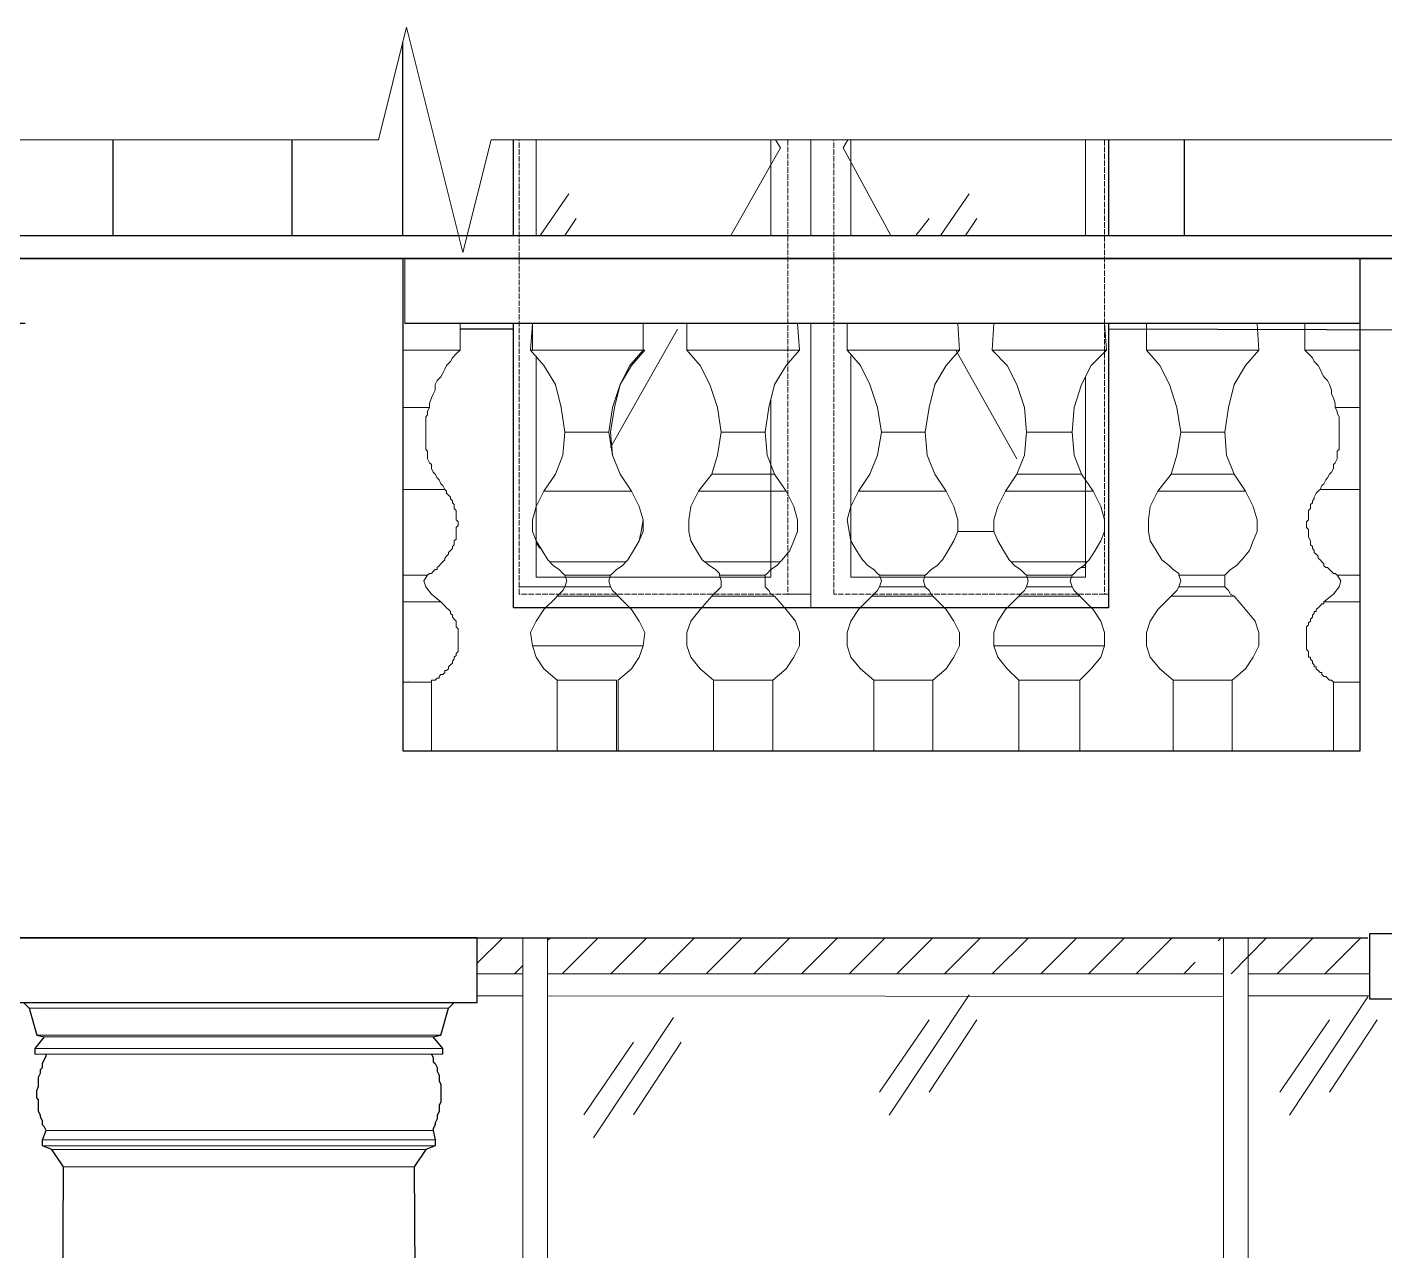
# Model space of a CAD drawing. Header units: millimetres. Extents: x 504091 to 2165846, y 135022 to 442887.
# Drawn here: x 1034893 to 1037907, y 311449 to 314164 of the extents above; entities that cross this region are included whole.
import ezdxf

# ---------------------------------------------------------------- set-up
doc = ezdxf.new("R2010")
doc.units = ezdxf.units.MM
doc.linetypes.add('PDF_IMPORT', pattern=[1, 0.8, -0.2])
doc.layers.add('+АР_Вспомогательная', color=7, linetype='Continuous', lineweight=9)
for name, color, linetype in [('PDF _Витраж', 7, 'Continuous'), ('PDF _Линии', 7, 'Continuous'), ('PDF _Панели витража', 7, 'Continuous'), ('PDF _Перекрытие', 7, 'Continuous'), ('PDF _Узлы', 7, 'Continuous')]:
    doc.layers.add(name, color=color, linetype=linetype)
for name, color, linetype, true_color in [('PDF _Колонны', 7, 'Continuous', 0xfbfbf4), ('PDF _Ограждение', 7, 'Continuous', 0x7f7f7f), ('PDF _Окна', 7, 'Continuous', 0x383e42), ('PDF _Стены штриховка поверхности', 7, 'Continuous', 0xcacbcc)]:
    doc.layers.add(name, color=color, linetype=linetype, true_color=true_color)

msp = doc.modelspace()

# ---------------------------------------------------------------- hatches: boundary and pattern name
at = {"layer": 'PDF _Стены штриховка поверхности', "true_color": 0xfbfbf4, "transparency": 33554687}
h = msp.add_hatch(color=7, dxfattribs=at)
h.paths.add_polyline_path([(1040473.9034, 311881.2887), (1040452.7403, 311902.4517), (1040431.5773, 311881.2887), (1040495.0664, 311813.567), (1040495.0664, 311809.3344), (1040511.9968, 311792.404), (1040533.1599, 311809.3344), (1040533.1599, 311813.567)])
h.paths.add_polyline_path([(1029519.9189, 311881.2887), (1029498.7559, 311902.4517), (1029481.8255, 311881.2887), (1029418.3364, 311813.567), (1029439.4994, 311792.404), (1029460.6624, 311813.567)])
h.paths.add_polyline_path([(1040554.3229, 311707.7518), (1040397.7165, 311881.2887), (1040478.136, 311953.243), (1040634.7424, 311953.243), (1040715.1619, 311881.2887), (1040567.0207, 311720.4497)])
h.paths.add_polyline_path([(1029397.1733, 311707.7518), (1029240.5669, 311881.2887), (1029316.7538, 311953.243), (1029477.5929, 311953.243), (1029553.7798, 311881.2887), (1029414.1038, 311724.6823)], flags=0)
h.paths.add_polyline_path([(1029312.5212, 311881.2887), (1029295.5908, 311902.4517), (1029274.4278, 311881.2887), (1029333.6843, 311813.567), (1029354.8473, 311792.404), (1029376.0103, 311813.567)])
h.paths.add_polyline_path([(1040681.3011, 311881.2887), (1040655.9054, 311902.4517), (1040638.975, 311881.2887), (1040579.7185, 311813.567), (1040579.7185, 311809.3344), (1040600.8816, 311792.404), (1040613.5794, 311809.3344), (1040617.812, 311813.567)])
h.paths.add_polyline_path([(1033992.5137, 313371.166), (1033993.7835, 313366.9334), (1033993.7835, 313371.166)])
h.paths.add_polyline_path([(1030328.8757, 311802.9855), (1030328.3467, 311805.1018), (1030328.3467, 311800.8692)])
h.paths.add_polyline_path([(1040768.7749, 309618.2553), (1040765.9532, 309616.8444), (1040770.1858, 309616.8444)])
h.paths.add_polyline_path([(1029099.48, 309618.2553), (1029096.6583, 309616.8444), (1029100.8909, 309616.8444)])
h.paths.add_polyline_path([(1038743.2655, 313213.3147), (1038742.7675, 313218.7922), (1038742.7675, 313214.5596)])
h.paths.add_polyline_path([(1033058.3776, 312711.5849), (1033062.6102, 312715.1121), (1033058.3776, 312715.1121)])
h.paths.add_polyline_path([(1035737.6172, 312711.5849), (1035741.8498, 312715.1121), (1035737.6172, 312715.1121)])
h.paths.add_polyline_path([(1033719.1621, 313213.3147), (1033718.6641, 313218.7922), (1033718.6641, 313214.5596)])

# ---------------------------------------------------------------- linework, layer by layer
at = {"layer": '+АР_Вспомогательная', "color": 7, "linetype": 'Continuous', "ltscale": 50}
msp.add_lwpolyline([(1016468.3724, 313914.1869), (1035672.8781, 313914.1869), (1035735.3781, 314164.1869), (1035860.3781, 313664.1869), (1035922.8781, 313914.1869), (1044742.7044, 313914.1869)], dxfattribs=at)
at = {"layer": 'PDF _Витраж', "lineweight": 9}
for points in [[(1036048.4523, 312144.0244), (1036048.4523, 308723.6171), (1035993.3384, 308723.6171), (1035993.3384, 310951.2895), (1035993.3384, 312041.3662), (1035993.3384, 312144.5139)], [(1037872.9925, 312015.4769), (1037603.4523, 312015.4769), (1037603.4523, 312064.1599), (1037603.4523, 308724.0787), (1037548.4523, 308724.0787), (1037548.4523, 312064.1599), (1037548.4523, 312013.9699), (1036048.4523, 312015.3347)], [(1035993.4523, 312015.3847), (1035892.1329, 312015.4769)]]:
    msp.add_lwpolyline(points, dxfattribs=at)
at = {"layer": 'PDF _Колонны', "color": 7, "lineweight": 18}
for points in [[(1035828.6438, 311987.418), (1034897.4705, 311987.418)], [(1035811.7134, 311928.1615), (1034914.4009, 311928.1615)], [(1035794.783, 311923.9289), (1034931.3313, 311923.9289)], [(1035815.946, 311898.5332), (1034910.1683, 311898.5332)], [(1035815.946, 311885.8354), (1034910.1683, 311885.8354)], [(1035794.783, 311716.5312), (1034935.5639, 311716.5312)], [(1035799.0156, 311695.3682), (1034927.0987, 311695.3682)], [(1035799.0156, 311682.6703), (1034927.0987, 311682.6703)], [(1035777.8525, 311674.2051), (1034948.2618, 311674.2051)], [(1035752.4569, 311636.1117), (1034973.6574, 311636.1117)]]:
    msp.add_lwpolyline(points, dxfattribs=at)
at = {"layer": 'PDF _Линии', "lineweight": 30}
for points in [[(1035727.0613, 313701.6234), (1035727.0613, 314130.9197)], [(1035083.7052, 313914.1869), (1035083.7052, 313701.6234)], [(1035481.5701, 313701.6234), (1035481.5701, 313914.1869)], [(1035972.5524, 313701.6234), (1035972.5524, 313914.1869)], [(1037293.1255, 313914.1869), (1037293.1255, 313701.6234)], [(1037462.4298, 313701.6234), (1037462.4298, 313914.1869)], [(1029200.3827, 308927.2438), (1029200.3827, 313650.8322), (1029094.5676, 313650.8322), (1029094.5676, 313701.6234), (1041572.2902, 313701.6234), (1041572.2902, 313650.8322)], [(1034889.0053, 313506.9235), (1032772.7023, 313506.9235), (1032772.7023, 313650.8322), (1035727.0613, 313650.8322), (1035727.0613, 312558.8198), (1037851.8295, 312558.8198), (1037851.8295, 313650.8322)], [(1035731.2939, 313650.8322), (1038698.3507, 313650.8322), (1041589.2207, 313650.8322), (1041589.2207, 308724.0787)], [(1037851.8295, 313506.9235), (1035731.2939, 313506.9235)], [(1035972.5524, 313494.2257), (1035854.0395, 313494.2257)], [(1030385.5124, 308927.2438), (1030385.5124, 312144.0244), (1037868.7599, 312144.0244)], [(1034884.7727, 312000.1158), (1034897.4705, 311987.418), (1034914.4009, 311928.1615), (1034931.3313, 311923.9289), (1034910.1683, 311898.5332), (1034910.1683, 311885.8354)], [(1035815.946, 311885.8354), (1035815.946, 311898.5332), (1035794.783, 311923.9289), (1035811.7134, 311928.1615), (1035828.6438, 311987.418), (1035841.3416, 312000.1158)], [(1034960.9596, 308927.2438), (1034973.6574, 311636.1117), (1034948.2618, 311674.2051), (1034927.0987, 311682.6703), (1034927.0987, 311695.3682), (1034935.5639, 311716.5312), (1034931.3313, 311724.9964), (1034927.0987, 311729.229), (1034927.0987, 311737.6942), (1034922.8661, 311746.1594), (1034922.8661, 311750.392), (1034918.6335, 311758.8572), (1034918.6335, 311767.3225), (1034918.6335, 311775.7877), (1034918.6335, 311784.2529), (1034914.4009, 311788.4855), (1034914.4009, 311796.9507), (1034914.4009, 311805.4159), (1034918.6335, 311813.8811), (1034918.6335, 311822.3463), (1034918.6335, 311826.5789), (1034918.6335, 311835.0442), (1034922.8661, 311843.5094), (1034922.8661, 311851.9746), (1034927.0987, 311856.2072), (1034927.0987, 311864.6724), (1034931.3313, 311873.1376), (1034935.5639, 311881.6028), (1034935.5639, 311885.8354)], [(1035790.5504, 311885.8354), (1035794.783, 311877.3702), (1035794.783, 311868.905), (1035799.0156, 311864.6724), (1035803.2482, 311856.2072), (1035803.2482, 311847.742), (1035807.4808, 311839.2768), (1035807.4808, 311835.0442), (1035807.4808, 311826.5789), (1035811.7134, 311818.1137), (1035811.7134, 311809.6485), (1035811.7134, 311801.1833), (1035811.7134, 311796.9507), (1035811.7134, 311788.4855), (1035811.7134, 311780.0203), (1035807.4808, 311771.5551), (1035807.4808, 311763.0899), (1035807.4808, 311758.8572), (1035803.2482, 311750.392), (1035803.2482, 311741.9268), (1035799.0156, 311733.4616), (1035799.0156, 311729.229), (1035794.783, 311720.7638), (1035794.783, 311716.5312), (1035799.0156, 311695.3682), (1035799.0156, 311682.6703), (1035777.8525, 311674.2051), (1035752.4569, 311636.1117), (1035769.3873, 308927.2438)]]:
    msp.add_lwpolyline(points, dxfattribs=at)
at = {"layer": 'PDF _Линии', "lineweight": 9, "ltscale": 3.245229}
msp.add_lwpolyline([(1036554.6793, 313914.1869), (1036565.1173, 313896.3233)], dxfattribs=at)
at = {"layer": 'PDF _Линии', "lineweight": 9, "ltscale": 3.2239}
msp.add_lwpolyline([(1036715.1612, 313914.1869), (1036704.7933, 313896.3233)], dxfattribs=at)
at = {"layer": 'PDF _Линии', "lineweight": 9}
for points in [[(1036565.1173, 313896.3233), (1036455.0695, 313701.6234)], [(1036704.7933, 313896.3233), (1036810.6084, 313701.6234)], [(1036048.4523, 312064.1599), (1037548.4523, 312064.1599), (1037548.4523, 312144.0244)], [(1037603.4523, 312144.0244), (1037603.4523, 312064.1599), (1037872.9925, 312064.1599)], [(1035892.1329, 312064.1599), (1035993.4523, 312064.1599)]]:
    msp.add_lwpolyline(points, dxfattribs=at)
at = {"layer": 'PDF _Линии', "lineweight": 30, "ltscale": 21.292934}
msp.add_lwpolyline([(1040078.1803, 313650.8322), (1030614.0732, 313650.8322)], dxfattribs=at)
at = {"layer": 'PDF _Линии', "lineweight": 30, "ltscale": 6.30745}
msp.add_lwpolyline([(1037293.1255, 313506.9235), (1037293.1255, 312876.2652), (1035972.5524, 312876.2652), (1035972.5524, 313506.9235)], dxfattribs=at)
at = {"layer": 'PDF _Линии', "lineweight": 18}
for points in [[(1036336.5565, 313494.2257), (1036188.4153, 313231.8042)], [(1036954.517, 313447.6671), (1037089.9604, 313206.4085)]]:
    msp.add_lwpolyline(points, dxfattribs=at)
at = {"layer": 'PDF _Линии', "lineweight": 30, "ltscale": 2.370585}
msp.add_lwpolyline([(1039955.4347, 313485.7605), (1037293.1255, 313494.2257)], dxfattribs=at)
at = {"layer": 'PDF _Линии', "lineweight": 30}
for points in [[(1038931.1441, 312008.581), (1038931.1441, 312152.4896), (1037872.9925, 312152.4896), (1037872.9925, 312008.581)], [(1035892.1329, 312000.1158), (1035892.1329, 312144.0244), (1034833.9814, 312144.0244), (1034833.9814, 312000.1158)]]:
    msp.add_lwpolyline(points, close=True, dxfattribs=at)
at = {"layer": 'PDF _Ограждение', "color": 7, "lineweight": 9}
for points in [[(1035854.0395, 313506.9235), (1035854.0395, 313447.6671), (1035845.5742, 313439.2018), (1035837.109, 313430.7366), (1035832.8764, 313422.2714), (1035824.4112, 313413.8062), (1035820.1786, 313405.341), (1035815.946, 313396.8758), (1035811.7134, 313388.4106), (1035803.2482, 313379.9454), (1035799.0156, 313371.4802), (1035799.0156, 313358.7823), (1035794.783, 313350.3171), (1035790.5504, 313341.8519), (1035786.3178, 313329.1541), (1035786.3178, 313320.6889), (1035782.0852, 313312.2237), (1035782.0852, 313303.7585), (1035777.8525, 313299.5258), (1035777.8525, 313291.0606), (1035777.8525, 313282.5954), (1035777.8525, 313274.1302), (1035777.8525, 313265.665), (1035777.8525, 313261.4324), (1035777.8525, 313252.9672), (1035777.8525, 313244.502), (1035777.8525, 313236.0368), (1035777.8525, 313227.5715), (1035782.0852, 313223.3389), (1035782.0852, 313214.8737), (1035782.0852, 313206.4085), (1035786.3178, 313197.9433), (1035790.5504, 313193.7107), (1035790.5504, 313185.2455), (1035794.783, 313176.7803), (1035799.0156, 313172.5477), (1035803.2482, 313164.0825), (1035807.4808, 313159.8498), (1035811.7134, 313151.3846), (1035815.946, 313147.152), (1035820.1786, 313138.6868), (1035824.4112, 313134.4542), (1035824.4112, 313130.2216), (1035828.6438, 313125.989), (1035832.8764, 313121.7564), (1035832.8764, 313117.5238), (1035837.109, 313113.2912), (1035837.109, 313109.0586), (1035841.3416, 313104.826), (1035841.3416, 313100.5934), (1035841.3416, 313096.3608), (1035845.5742, 313092.1282), (1035845.5742, 313083.6629), (1035845.5742, 313079.4303), (1035845.5742, 313075.1977), (1035845.5742, 313070.9651), (1035849.8068, 313066.7325), (1035849.8068, 313058.2673), (1035845.5742, 313054.0347), (1035845.5742, 313049.8021), (1035845.5742, 313045.5695), (1035845.5742, 313041.3369), (1035845.5742, 313032.8717), (1035845.5742, 313028.6391), (1035841.3416, 313024.4065), (1035841.3416, 313020.1738), (1035841.3416, 313015.9412), (1035837.109, 313011.7086), (1035837.109, 313007.476), (1035832.8764, 313003.2434), (1035828.6438, 312999.0108), (1035828.6438, 312994.7782), (1035824.4112, 312990.5456), (1035820.1786, 312986.313), (1035820.1786, 312982.0804), (1035815.946, 312977.8478), (1035811.7134, 312973.6152), (1035807.4808, 312969.3826), (1035803.2482, 312965.15), (1035803.2482, 312960.9174), (1035799.0156, 312960.9174), (1035794.783, 312956.6848), (1035790.5504, 312952.4522), (1035786.3178, 312952.4522), (1035782.0852, 312948.2195), (1035773.6199, 312935.5217), (1035777.8525, 312922.8239), (1035790.5504, 312905.8935), (1035811.7134, 312888.9631), (1035790.5504, 312905.8935), (1035777.8525, 312922.8239), (1035773.6199, 312935.5217), (1035782.0852, 312948.2195), (1035727.0613, 312948.2195)], [(1036201.1132, 312558.8198), (1036201.1132, 312715.4262), (1036069.9024, 312715.4262), (1036040.2741, 312740.8219), (1036023.3437, 312766.2175), (1036014.8785, 312791.6131), (1036010.6459, 312821.2414), (1036023.3437, 312846.637), (1036040.2741, 312872.0326), (1036065.6698, 312897.4283), (1036069.9024, 312901.6609), (1036074.135, 312905.8935), (1036082.6002, 312914.3587), (1036086.8328, 312922.8239), (1036091.0654, 312935.5217), (1036086.8328, 312948.2195), (1036082.6002, 312952.4522), (1036074.135, 312960.9174), (1036061.4372, 312969.3826), (1036048.7393, 312982.0804), (1036036.0415, 313003.2434), (1036023.3437, 313024.4065), (1036014.8785, 313045.5695), (1036014.8785, 313070.9651), (1036023.3437, 313100.5934), (1036040.2741, 313134.4542), (1036065.6698, 313172.5477), (1036082.6002, 313214.8737), (1036086.8328, 313265.665), (1036078.3676, 313320.6889), (1036065.6698, 313371.4802), (1036040.2741, 313413.8062), (1036010.6459, 313447.6671), (1036014.8785, 313506.9235)], [(1036260.3696, 313506.9235), (1036260.3696, 313447.6671), (1036010.6459, 313447.6671), (1036040.2741, 313413.8062), (1036065.6698, 313371.4802), (1036078.3676, 313320.6889), (1036086.8328, 313265.665), (1036082.6002, 313214.8737), (1036065.6698, 313172.5477), (1036040.2741, 313134.4542), (1036023.3437, 313100.5934), (1036014.8785, 313070.9651), (1036014.8785, 313045.5695), (1036023.3437, 313024.4065), (1036036.0415, 313003.2434), (1036048.7393, 312982.0804), (1036061.4372, 312969.3826), (1036074.135, 312960.9174), (1036082.6002, 312952.4522), (1036086.8328, 312948.2195), (1036091.0654, 312935.5217), (1036086.8328, 312922.8239), (1036082.6002, 312914.3587), (1036074.135, 312905.8935), (1036069.9024, 312901.6609), (1036065.6698, 312897.4283), (1036040.2741, 312872.0326), (1036023.3437, 312846.637), (1036010.6459, 312821.2414), (1036014.8785, 312791.6131), (1036023.3437, 312766.2175), (1036040.2741, 312740.8219), (1036069.9024, 312715.4262), (1036069.9024, 312558.8198)], [(1036014.8785, 313506.9235), (1036014.8785, 313447.6671), (1036264.6022, 313447.6671), (1036234.974, 313413.8062), (1036209.5784, 313371.4802), (1036196.8805, 313320.6889), (1036188.4153, 313265.665), (1036192.6479, 313214.8737), (1036209.5784, 313172.5477), (1036234.974, 313134.4542), (1036251.9044, 313100.5934), (1036260.3696, 313070.9651), (1036260.3696, 313045.5695), (1036251.9044, 313024.4065), (1036239.2066, 313003.2434), (1036226.5088, 312982.0804), (1036213.811, 312969.3826), (1036201.1132, 312960.9174), (1036192.6479, 312952.4522), (1036188.4153, 312948.2195), (1036184.1827, 312935.5217), (1036188.4153, 312922.8239), (1036192.6479, 312914.3587), (1036201.1132, 312905.8935), (1036205.3458, 312901.6609), (1036209.5784, 312897.4283), (1036234.974, 312872.0326), (1036251.9044, 312846.637), (1036264.6022, 312821.2414), (1036260.3696, 312791.6131), (1036251.9044, 312766.2175), (1036234.974, 312740.8219), (1036205.3458, 312715.4262), (1036205.3458, 312558.8198)], [(1036548.1868, 312558.8198), (1036548.1868, 312715.4262), (1036416.9761, 312715.4262), (1036387.3478, 312740.8219), (1036366.1848, 312766.2175), (1036357.7196, 312791.6131), (1036357.7196, 312821.2414), (1036366.1848, 312846.637), (1036387.3478, 312872.0326), (1036412.7435, 312901.6609), (1036416.9761, 312905.8935), (1036425.4413, 312914.3587), (1036433.9065, 312922.8239), (1036433.9065, 312935.5217), (1036429.6739, 312948.2195), (1036429.6739, 312952.4522), (1036421.2087, 312960.9174), (1036408.5108, 312969.3826), (1036391.5804, 312982.0804), (1036378.8826, 313003.2434), (1036366.1848, 313024.4065), (1036361.9522, 313045.5695), (1036361.9522, 313070.9651), (1036366.1848, 313100.5934), (1036383.1152, 313134.4542), (1036412.7435, 313172.5477), (1036425.4413, 313214.8737), (1036433.9065, 313265.665), (1036425.4413, 313320.6889), (1036408.5108, 313371.4802), (1036387.3478, 313413.8062), (1036357.7196, 313447.6671), (1036357.7196, 313506.9235)], [(1036603.2107, 313506.9235), (1036607.4433, 313447.6671), (1036357.7196, 313447.6671), (1036387.3478, 313413.8062), (1036408.5108, 313371.4802), (1036425.4413, 313320.6889), (1036433.9065, 313265.665), (1036425.4413, 313214.8737), (1036412.7435, 313172.5477), (1036383.1152, 313134.4542), (1036366.1848, 313100.5934), (1036361.9522, 313070.9651), (1036361.9522, 313045.5695), (1036366.1848, 313024.4065), (1036378.8826, 313003.2434), (1036391.5804, 312982.0804), (1036408.5108, 312969.3826), (1036421.2087, 312960.9174), (1036429.6739, 312952.4522), (1036429.6739, 312948.2195), (1036433.9065, 312935.5217), (1036433.9065, 312922.8239), (1036425.4413, 312914.3587), (1036416.9761, 312905.8935), (1036412.7435, 312901.6609), (1036387.3478, 312872.0326), (1036366.1848, 312846.637), (1036357.7196, 312821.2414), (1036357.7196, 312791.6131), (1036366.1848, 312766.2175), (1036387.3478, 312740.8219), (1036416.9761, 312715.4262), (1036416.9761, 312558.8198)], [(1036903.7258, 312558.8198), (1036903.7258, 312715.4262), (1036772.515, 312715.4262), (1036742.8867, 312740.8219), (1036721.7237, 312766.2175), (1036713.2585, 312791.6131), (1036713.2585, 312821.2414), (1036721.7237, 312846.637), (1036738.6541, 312872.0326), (1036768.2824, 312901.6609), (1036772.515, 312905.8935), (1036780.9802, 312914.3587), (1036785.2128, 312922.8239), (1036789.4454, 312935.5217), (1036785.2128, 312948.2195), (1036780.9802, 312952.4522), (1036772.515, 312960.9174), (1036759.8171, 312969.3826), (1036747.1193, 312982.0804), (1036734.4215, 313003.2434), (1036721.7237, 313024.4065), (1036717.4911, 313045.5695), (1036713.2585, 313070.9651), (1036721.7237, 313100.5934), (1036738.6541, 313134.4542), (1036764.0498, 313172.5477), (1036780.9802, 313214.8737), (1036789.4454, 313265.665), (1036780.9802, 313320.6889), (1036764.0498, 313371.4802), (1036742.8867, 313413.8062), (1036713.2585, 313447.6671), (1036713.2585, 313506.9235)], [(1036958.7496, 313506.9235), (1036962.9822, 313447.6671), (1036713.2585, 313447.6671), (1036742.8867, 313413.8062), (1036764.0498, 313371.4802), (1036780.9802, 313320.6889), (1036789.4454, 313265.665), (1036780.9802, 313214.8737), (1036764.0498, 313172.5477), (1036738.6541, 313134.4542), (1036721.7237, 313100.5934), (1036713.2585, 313070.9651), (1036717.4911, 313045.5695), (1036721.7237, 313024.4065), (1036734.4215, 313003.2434), (1036747.1193, 312982.0804), (1036759.8171, 312969.3826), (1036772.515, 312960.9174), (1036780.9802, 312952.4522), (1036785.2128, 312948.2195), (1036789.4454, 312935.5217), (1036785.2128, 312922.8239), (1036780.9802, 312914.3587), (1036772.515, 312905.8935), (1036768.2824, 312901.6609), (1036738.6541, 312872.0326), (1036721.7237, 312846.637), (1036713.2585, 312821.2414), (1036713.2585, 312791.6131), (1036721.7237, 312766.2175), (1036742.8867, 312740.8219), (1036772.515, 312715.4262), (1036772.515, 312558.8198)], [(1037229.6364, 312558.8198), (1037229.6364, 312715.4262), (1037094.193, 312715.4262), (1037068.7974, 312740.8219), (1037047.6344, 312766.2175), (1037039.1691, 312791.6131), (1037039.1691, 312821.2414), (1037047.6344, 312846.637), (1037064.5648, 312872.0326), (1037094.193, 312901.6609), (1037098.4256, 312905.8935), (1037106.8908, 312914.3587), (1037111.1235, 312922.8239), (1037115.3561, 312935.5217), (1037111.1235, 312948.2195), (1037106.8908, 312952.4522), (1037098.4256, 312960.9174), (1037085.7278, 312969.3826), (1037073.03, 312982.0804), (1037060.3322, 313003.2434), (1037047.6344, 313024.4065), (1037039.1691, 313045.5695), (1037039.1691, 313070.9651), (1037047.6344, 313100.5934), (1037064.5648, 313134.4542), (1037089.9604, 313172.5477), (1037106.8908, 313214.8737), (1037111.1235, 313265.665), (1037106.8908, 313320.6889), (1037089.9604, 313371.4802), (1037068.7974, 313413.8062), (1037034.9365, 313447.6671), (1037039.1691, 313506.9235)], [(1037284.6603, 313506.9235), (1037288.8929, 313447.6671), (1037034.9365, 313447.6671), (1037068.7974, 313413.8062), (1037089.9604, 313371.4802), (1037106.8908, 313320.6889), (1037111.1235, 313265.665), (1037106.8908, 313214.8737), (1037089.9604, 313172.5477), (1037064.5648, 313134.4542), (1037047.6344, 313100.5934), (1037039.1691, 313070.9651), (1037039.1691, 313045.5695), (1037047.6344, 313024.4065), (1037060.3322, 313003.2434), (1037073.03, 312982.0804), (1037085.7278, 312969.3826), (1037098.4256, 312960.9174), (1037106.8908, 312952.4522), (1037111.1235, 312948.2195), (1037115.3561, 312935.5217), (1037111.1235, 312922.8239), (1037106.8908, 312914.3587), (1037098.4256, 312905.8935), (1037094.193, 312901.6609), (1037064.5648, 312872.0326), (1037047.6344, 312846.637), (1037039.1691, 312821.2414), (1037039.1691, 312791.6131), (1037047.6344, 312766.2175), (1037068.7974, 312740.8219), (1037094.193, 312715.4262), (1037094.193, 312558.8198)], [(1037039.1691, 313506.9235), (1037034.9365, 313447.6671), (1037288.8929, 313447.6671), (1037255.0321, 313413.8062), (1037233.869, 313371.4802), (1037216.9386, 313320.6889), (1037212.706, 313265.665), (1037216.9386, 313214.8737), (1037233.869, 313172.5477), (1037259.2647, 313134.4542), (1037276.1951, 313100.5934), (1037284.6603, 313070.9651), (1037284.6603, 313045.5695), (1037276.1951, 313024.4065), (1037263.4973, 313003.2434), (1037250.7995, 312982.0804), (1037238.1016, 312969.3826), (1037225.4038, 312960.9174), (1037216.9386, 312952.4522), (1037212.706, 312948.2195), (1037208.4734, 312935.5217), (1037212.706, 312922.8239), (1037216.9386, 312914.3587), (1037225.4038, 312905.8935), (1037229.6364, 312901.6609), (1037259.2647, 312872.0326), (1037276.1951, 312846.637), (1037284.6603, 312821.2414), (1037284.6603, 312791.6131), (1037276.1951, 312766.2175), (1037255.0321, 312740.8219), (1037229.6364, 312715.4262), (1037229.6364, 312558.8198)], [(1037568.2449, 312558.8198), (1037568.2449, 312715.4262), (1037437.0341, 312715.4262), (1037407.4059, 312740.8219), (1037386.2428, 312766.2175), (1037377.7776, 312791.6131), (1037377.7776, 312821.2414), (1037386.2428, 312846.637), (1037403.1733, 312872.0326), (1037432.8015, 312901.6609), (1037437.0341, 312905.8935), (1037445.4993, 312914.3587), (1037449.7319, 312922.8239), (1037453.9645, 312935.5217), (1037449.7319, 312948.2195), (1037449.7319, 312952.4522), (1037437.0341, 312960.9174), (1037428.5689, 312969.3826), (1037411.6385, 312982.0804), (1037398.9407, 313003.2434), (1037386.2428, 313024.4065), (1037382.0102, 313045.5695), (1037382.0102, 313070.9651), (1037386.2428, 313100.5934), (1037403.1733, 313134.4542), (1037432.8015, 313172.5477), (1037445.4993, 313214.8737), (1037453.9645, 313265.665), (1037445.4993, 313320.6889), (1037428.5689, 313371.4802), (1037407.4059, 313413.8062), (1037377.7776, 313447.6671), (1037377.7776, 313506.9235)], [(1037623.2688, 313506.9235), (1037627.5014, 313447.6671), (1037377.7776, 313447.6671), (1037407.4059, 313413.8062), (1037428.5689, 313371.4802), (1037445.4993, 313320.6889), (1037453.9645, 313265.665), (1037445.4993, 313214.8737), (1037432.8015, 313172.5477), (1037403.1733, 313134.4542), (1037386.2428, 313100.5934), (1037382.0102, 313070.9651), (1037382.0102, 313045.5695), (1037386.2428, 313024.4065), (1037398.9407, 313003.2434), (1037411.6385, 312982.0804), (1037428.5689, 312969.3826), (1037437.0341, 312960.9174), (1037449.7319, 312952.4522), (1037449.7319, 312948.2195), (1037453.9645, 312935.5217), (1037449.7319, 312922.8239), (1037445.4993, 312914.3587), (1037437.0341, 312905.8935), (1037432.8015, 312901.6609), (1037403.1733, 312872.0326), (1037386.2428, 312846.637), (1037377.7776, 312821.2414), (1037377.7776, 312791.6131), (1037386.2428, 312766.2175), (1037407.4059, 312740.8219), (1037437.0341, 312715.4262), (1037437.0341, 312558.8198)], [(1037729.0839, 313506.9235), (1037729.0839, 313447.6671), (1037851.8295, 313447.6671)], [(1035727.0613, 313447.6671), (1035854.0395, 313447.6671)], [(1037851.8295, 312948.2195), (1037801.0382, 312948.2195), (1037809.5034, 312935.5217), (1037805.2708, 312922.8239), (1037792.573, 312905.8935), (1037771.41, 312888.9631), (1037792.573, 312905.8935), (1037805.2708, 312922.8239), (1037809.5034, 312935.5217), (1037801.0382, 312948.2195), (1037796.8056, 312952.4522), (1037792.573, 312952.4522), (1037788.3404, 312956.6848), (1037784.1078, 312960.9174), (1037779.8752, 312965.15), (1037775.6426, 312965.15), (1037771.41, 312969.3826), (1037771.41, 312973.6152), (1037767.1774, 312977.8478), (1037762.9448, 312982.0804), (1037758.7122, 312986.313), (1037758.7122, 312990.5456), (1037754.4796, 312994.7782), (1037750.247, 312999.0108), (1037750.247, 313003.2434), (1037746.0144, 313007.476), (1037746.0144, 313011.7086), (1037741.7818, 313015.9412), (1037741.7818, 313020.1738), (1037741.7818, 313024.4065), (1037737.5491, 313032.8717), (1037737.5491, 313037.1043), (1037737.5491, 313041.3369), (1037737.5491, 313045.5695), (1037737.5491, 313049.8021), (1037733.3165, 313054.0347), (1037733.3165, 313062.4999), (1037733.3165, 313066.7325), (1037737.5491, 313070.9651), (1037737.5491, 313075.1977), (1037737.5491, 313079.4303), (1037737.5491, 313087.8955), (1037737.5491, 313092.1282), (1037741.7818, 313096.3608), (1037741.7818, 313100.5934), (1037741.7818, 313104.826), (1037746.0144, 313109.0586), (1037746.0144, 313113.2912), (1037750.247, 313117.5238), (1037750.247, 313121.7564), (1037754.4796, 313130.2216), (1037758.7122, 313134.4542), (1037762.9448, 313138.6868), (1037767.1774, 313147.152), (1037771.41, 313151.3846), (1037775.6426, 313159.8498), (1037779.8752, 313164.0825), (1037784.1078, 313172.5477), (1037788.3404, 313176.7803), (1037792.573, 313185.2455), (1037792.573, 313193.7107), (1037796.8056, 313197.9433), (1037801.0382, 313206.4085), (1037801.0382, 313214.8737), (1037801.0382, 313223.3389), (1037805.2708, 313227.5715), (1037805.2708, 313236.0368), (1037805.2708, 313244.502), (1037805.2708, 313252.9672), (1037805.2708, 313261.4324), (1037805.2708, 313269.8976), (1037805.2708, 313274.1302), (1037805.2708, 313282.5954), (1037805.2708, 313291.0606), (1037805.2708, 313299.5258), (1037801.0382, 313307.9911), (1037801.0382, 313312.2237), (1037796.8056, 313320.6889), (1037796.8056, 313329.1541), (1037792.573, 313341.8519), (1037788.3404, 313350.3171), (1037788.3404, 313358.7823), (1037784.1078, 313371.4802), (1037779.8752, 313379.9454), (1037771.41, 313388.4106), (1037767.1774, 313396.8758), (1037762.9448, 313405.341), (1037758.7122, 313413.8062), (1037750.247, 313422.2714), (1037746.0144, 313430.7366), (1037737.5491, 313439.2018), (1037729.0839, 313447.6671)], [(1035786.3178, 313320.6889), (1035727.0613, 313320.6889)], [(1037851.8295, 313320.6889), (1037796.8056, 313320.6889)], [(1036086.8328, 313265.665), (1036184.1827, 313265.665)], [(1036433.9065, 313265.665), (1036531.2564, 313265.665)], [(1036789.4454, 313265.665), (1036886.7953, 313265.665)], [(1037111.1235, 313265.665), (1037212.706, 313265.665)], [(1037453.9645, 313265.665), (1037551.3145, 313265.665)], [(1035820.1786, 313138.6868), (1035727.0613, 313138.6868)], [(1036040.2741, 313134.4542), (1036234.974, 313134.4542)], [(1036383.1152, 313134.4542), (1036577.8151, 313134.4542)], [(1036738.6541, 313134.4542), (1036933.354, 313134.4542)], [(1037064.5648, 313134.4542), (1037259.2647, 313134.4542)], [(1037403.1733, 313134.4542), (1037597.8731, 313134.4542)], [(1037851.8295, 313138.6868), (1037762.9448, 313138.6868)], [(1036086.8328, 312948.2195), (1036188.4153, 312948.2195)], [(1036429.6739, 312948.2195), (1036531.2564, 312948.2195)], [(1036785.2128, 312948.2195), (1036886.7953, 312948.2195)], [(1037111.1235, 312948.2195), (1037212.706, 312948.2195)], [(1037449.7319, 312948.2195), (1037551.3145, 312948.2195)], [(1035727.0613, 312888.9631), (1035811.7134, 312888.9631), (1035815.946, 312884.7305), (1035820.1786, 312880.4979), (1035824.4112, 312876.2652), (1035828.6438, 312872.0326), (1035832.8764, 312867.8), (1035832.8764, 312863.5674), (1035837.109, 312859.3348), (1035837.109, 312855.1022), (1035841.3416, 312850.8696), (1035845.5742, 312846.637), (1035845.5742, 312842.4044), (1035845.5742, 312838.1718), (1035845.5742, 312833.9392), (1035849.8068, 312829.7066), (1035849.8068, 312825.474), (1035849.8068, 312821.2414), (1035849.8068, 312817.0088), (1035849.8068, 312812.7762), (1035849.8068, 312808.5435), (1035849.8068, 312804.3109), (1035849.8068, 312800.0783), (1035849.8068, 312795.8457), (1035849.8068, 312791.6131), (1035849.8068, 312787.3805), (1035849.8068, 312783.1479), (1035849.8068, 312778.9153), (1035845.5742, 312774.6827), (1035845.5742, 312770.4501), (1035841.3416, 312766.2175), (1035841.3416, 312761.9849), (1035837.109, 312757.7523), (1035837.109, 312753.5197), (1035832.8764, 312749.2871), (1035828.6438, 312745.0545), (1035828.6438, 312740.8219), (1035824.4112, 312736.5892), (1035820.1786, 312736.5892), (1035820.1786, 312732.3566), (1035815.946, 312728.124), (1035811.7134, 312728.124), (1035807.4808, 312723.8914), (1035807.4808, 312719.6588), (1035803.2482, 312719.6588), (1035799.0156, 312715.4262), (1035794.783, 312715.4262), (1035790.5504, 312715.4262), (1035790.5504, 312711.1936), (1035790.5504, 312558.8198)], [(1036069.9024, 312901.6609), (1036205.3458, 312901.6609)], [(1036412.7435, 312901.6609), (1036552.4195, 312901.6609)], [(1036768.2824, 312901.6609), (1036903.7258, 312901.6609)], [(1037094.193, 312901.6609), (1037229.6364, 312901.6609)], [(1037432.8015, 312901.6609), (1037572.4775, 312901.6609)], [(1037792.573, 312558.8198), (1037792.573, 312711.1936), (1037788.3404, 312715.4262), (1037784.1078, 312715.4262), (1037779.8752, 312719.6588), (1037775.6426, 312723.8914), (1037771.41, 312723.8914), (1037767.1774, 312728.124), (1037767.1774, 312732.3566), (1037762.9448, 312732.3566), (1037758.7122, 312736.5892), (1037754.4796, 312740.8219), (1037754.4796, 312745.0545), (1037750.247, 312745.0545), (1037750.247, 312749.2871), (1037746.0144, 312753.5197), (1037746.0144, 312757.7523), (1037741.7818, 312761.9849), (1037741.7818, 312766.2175), (1037737.5491, 312766.2175), (1037737.5491, 312770.4501), (1037737.5491, 312774.6827), (1037737.5491, 312778.9153), (1037733.3165, 312783.1479), (1037733.3165, 312787.3805), (1037733.3165, 312791.6131), (1037733.3165, 312795.8457), (1037733.3165, 312800.0783), (1037733.3165, 312804.3109), (1037733.3165, 312808.5435), (1037733.3165, 312812.7762), (1037733.3165, 312817.0088), (1037733.3165, 312821.2414), (1037733.3165, 312825.474), (1037733.3165, 312829.7066), (1037733.3165, 312833.9392), (1037737.5491, 312838.1718), (1037737.5491, 312842.4044), (1037741.7818, 312846.637), (1037741.7818, 312850.8696), (1037746.0144, 312855.1022), (1037746.0144, 312859.3348), (1037750.247, 312863.5674), (1037750.247, 312867.8), (1037754.4796, 312867.8), (1037754.4796, 312872.0326), (1037758.7122, 312876.2652), (1037762.9448, 312880.4979), (1037767.1774, 312884.7305), (1037771.41, 312884.7305), (1037771.41, 312888.9631), (1037851.8295, 312888.9631)], [(1035790.5504, 312711.1936), (1035727.0613, 312711.1936)], [(1037851.8295, 312711.1936), (1037792.573, 312711.1936)]]:
    msp.add_lwpolyline(points, dxfattribs=at)
for points in [[(1036260.3696, 313447.6671), (1036230.7414, 313413.8062), (1036209.5784, 313371.4802), (1036192.6479, 313320.6889), (1036184.1827, 313265.665), (1036192.6479, 313320.6889), (1036209.5784, 313371.4802), (1036230.7414, 313413.8062)], [(1036607.4433, 313447.6671), (1036577.8151, 313413.8062), (1036552.4195, 313371.4802), (1036539.7216, 313320.6889), (1036531.2564, 313265.665), (1036539.7216, 313320.6889), (1036552.4195, 313371.4802), (1036577.8151, 313413.8062)], [(1036962.9822, 313447.6671), (1036933.354, 313413.8062), (1036907.9584, 313371.4802), (1036895.2605, 313320.6889), (1036886.7953, 313265.665), (1036895.2605, 313320.6889), (1036907.9584, 313371.4802), (1036933.354, 313413.8062)], [(1037288.8929, 313447.6671), (1037255.0321, 313413.8062), (1037233.869, 313371.4802), (1037216.9386, 313320.6889), (1037212.706, 313265.665), (1037216.9386, 313320.6889), (1037233.869, 313371.4802), (1037255.0321, 313413.8062)], [(1037627.5014, 313447.6671), (1037597.8731, 313413.8062), (1037572.4775, 313371.4802), (1037559.7797, 313320.6889), (1037551.3145, 313265.665), (1037559.7797, 313320.6889), (1037572.4775, 313371.4802), (1037597.8731, 313413.8062)], [(1036184.1827, 313265.665), (1036192.6479, 313214.8737), (1036209.5784, 313172.5477), (1036234.974, 313134.4542), (1036209.5784, 313172.5477), (1036192.6479, 313214.8737)], [(1036531.2564, 313265.665), (1036535.489, 313214.8737), (1036552.4195, 313172.5477), (1036577.8151, 313134.4542), (1036552.4195, 313172.5477), (1036535.489, 313214.8737)], [(1036886.7953, 313265.665), (1036891.0279, 313214.8737), (1036907.9584, 313172.5477), (1036933.354, 313134.4542), (1036907.9584, 313172.5477), (1036891.0279, 313214.8737)], [(1037212.706, 313265.665), (1037216.9386, 313214.8737), (1037233.869, 313172.5477), (1037259.2647, 313134.4542), (1037233.869, 313172.5477), (1037216.9386, 313214.8737)], [(1037551.3145, 313265.665), (1037555.5471, 313214.8737), (1037572.4775, 313172.5477), (1037597.8731, 313134.4542), (1037572.4775, 313172.5477), (1037555.5471, 313214.8737)], [(1036234.974, 313134.4542), (1036251.9044, 313100.5934), (1036260.3696, 313070.9651), (1036256.137, 313045.5695), (1036251.9044, 313024.4065), (1036239.2066, 313003.2434), (1036226.5088, 312982.0804), (1036213.811, 312969.3826), (1036201.1132, 312960.9174), (1036192.6479, 312952.4522), (1036188.4153, 312948.2195), (1036192.6479, 312952.4522), (1036201.1132, 312960.9174), (1036213.811, 312969.3826), (1036226.5088, 312982.0804), (1036239.2066, 313003.2434), (1036251.9044, 313024.4065), (1036256.137, 313045.5695), (1036260.3696, 313070.9651), (1036251.9044, 313100.5934)], [(1036577.8151, 313134.4542), (1036594.7455, 313100.5934), (1036603.2107, 313070.9651), (1036603.2107, 313045.5695), (1036594.7455, 313024.4065), (1036586.2803, 313003.2434), (1036569.3499, 312982.0804), (1036556.6521, 312969.3826), (1036543.9542, 312960.9174), (1036535.489, 312952.4522), (1036531.2564, 312948.2195), (1036535.489, 312952.4522), (1036543.9542, 312960.9174), (1036556.6521, 312969.3826), (1036569.3499, 312982.0804), (1036586.2803, 313003.2434), (1036594.7455, 313024.4065), (1036603.2107, 313045.5695), (1036603.2107, 313070.9651), (1036594.7455, 313100.5934)], [(1036933.354, 313134.4542), (1036950.2844, 313100.5934), (1036958.7496, 313070.9651), (1036958.7496, 313045.5695), (1036950.2844, 313024.4065), (1036937.5866, 313003.2434), (1036924.8888, 312982.0804), (1036912.191, 312969.3826), (1036899.4931, 312960.9174), (1036891.0279, 312952.4522), (1036886.7953, 312948.2195), (1036891.0279, 312952.4522), (1036899.4931, 312960.9174), (1036912.191, 312969.3826), (1036924.8888, 312982.0804), (1036937.5866, 313003.2434), (1036950.2844, 313024.4065), (1036958.7496, 313045.5695), (1036958.7496, 313070.9651), (1036950.2844, 313100.5934)], [(1037259.2647, 313134.4542), (1037276.1951, 313100.5934), (1037284.6603, 313070.9651), (1037284.6603, 313045.5695), (1037276.1951, 313024.4065), (1037263.4973, 313003.2434), (1037250.7995, 312982.0804), (1037238.1016, 312969.3826), (1037225.4038, 312960.9174), (1037216.9386, 312952.4522), (1037212.706, 312948.2195), (1037216.9386, 312952.4522), (1037225.4038, 312960.9174), (1037238.1016, 312969.3826), (1037250.7995, 312982.0804), (1037263.4973, 313003.2434), (1037276.1951, 313024.4065), (1037284.6603, 313045.5695), (1037284.6603, 313070.9651), (1037276.1951, 313100.5934)], [(1037597.8731, 313134.4542), (1037614.8036, 313100.5934), (1037623.2688, 313070.9651), (1037623.2688, 313045.5695), (1037614.8036, 313024.4065), (1037606.3384, 313003.2434), (1037589.4079, 312982.0804), (1037576.7101, 312969.3826), (1037564.0123, 312960.9174), (1037555.5471, 312952.4522), (1037551.3145, 312948.2195), (1037555.5471, 312952.4522), (1037564.0123, 312960.9174), (1037576.7101, 312969.3826), (1037589.4079, 312982.0804), (1037606.3384, 313003.2434), (1037614.8036, 313024.4065), (1037623.2688, 313045.5695), (1037623.2688, 313070.9651), (1037614.8036, 313100.5934)], [(1036188.4153, 312948.2195), (1036184.1827, 312935.5217), (1036188.4153, 312922.8239), (1036192.6479, 312914.3587), (1036201.1132, 312905.8935), (1036205.3458, 312901.6609), (1036201.1132, 312905.8935), (1036192.6479, 312914.3587), (1036188.4153, 312922.8239), (1036184.1827, 312935.5217)], [(1036531.2564, 312948.2195), (1036531.2564, 312935.5217), (1036531.2564, 312922.8239), (1036539.7216, 312914.3587), (1036543.9542, 312905.8935), (1036552.4195, 312901.6609), (1036543.9542, 312905.8935), (1036539.7216, 312914.3587), (1036531.2564, 312922.8239), (1036531.2564, 312935.5217)], [(1036886.7953, 312948.2195), (1036882.5627, 312935.5217), (1036886.7953, 312922.8239), (1036895.2605, 312914.3587), (1036899.4931, 312905.8935), (1036903.7258, 312901.6609), (1036899.4931, 312905.8935), (1036895.2605, 312914.3587), (1036886.7953, 312922.8239), (1036882.5627, 312935.5217)], [(1037212.706, 312948.2195), (1037208.4734, 312935.5217), (1037212.706, 312922.8239), (1037216.9386, 312914.3587), (1037225.4038, 312905.8935), (1037229.6364, 312901.6609), (1037225.4038, 312905.8935), (1037216.9386, 312914.3587), (1037212.706, 312922.8239), (1037208.4734, 312935.5217)], [(1037551.3145, 312948.2195), (1037551.3145, 312935.5217), (1037551.3145, 312922.8239), (1037559.7797, 312914.3587), (1037564.0123, 312905.8935), (1037572.4775, 312901.6609), (1037564.0123, 312905.8935), (1037559.7797, 312914.3587), (1037551.3145, 312922.8239), (1037551.3145, 312935.5217)], [(1036552.4195, 312901.6609), (1036577.8151, 312872.0326), (1036598.9781, 312846.637), (1036607.4433, 312821.2414), (1036607.4433, 312791.6131), (1036594.7455, 312766.2175), (1036577.8151, 312740.8219), (1036548.1868, 312715.4262), (1036577.8151, 312740.8219), (1036594.7455, 312766.2175), (1036607.4433, 312791.6131), (1036607.4433, 312821.2414), (1036598.9781, 312846.637), (1036577.8151, 312872.0326)], [(1036903.7258, 312901.6609), (1036933.354, 312872.0326), (1036950.2844, 312846.637), (1036962.9822, 312821.2414), (1036962.9822, 312791.6131), (1036950.2844, 312766.2175), (1036933.354, 312740.8219), (1036903.7258, 312715.4262), (1036933.354, 312740.8219), (1036950.2844, 312766.2175), (1036962.9822, 312791.6131), (1036962.9822, 312821.2414), (1036950.2844, 312846.637), (1036933.354, 312872.0326)], [(1037572.4775, 312901.6609), (1037597.8731, 312872.0326), (1037619.0362, 312846.637), (1037627.5014, 312821.2414), (1037627.5014, 312791.6131), (1037614.8036, 312766.2175), (1037597.8731, 312740.8219), (1037568.2449, 312715.4262), (1037597.8731, 312740.8219), (1037614.8036, 312766.2175), (1037627.5014, 312791.6131), (1037627.5014, 312821.2414), (1037619.0362, 312846.637), (1037597.8731, 312872.0326)]]:
    msp.add_lwpolyline(points, close=True, dxfattribs=at)
at = {"layer": 'PDF _Ограждение', "color": 7, "lineweight": 0, "true_color": 0xfbfbf4}
for points in [[(1037851.8295, 313447.6671), (1037729.0839, 313447.6671), (1037851.8295, 313447.6671)], [(1036552.4195, 313172.5477), (1036412.7435, 313172.5477), (1036552.4195, 313172.5477)], [(1037233.869, 313172.5477), (1037089.9604, 313172.5477), (1037233.869, 313172.5477)], [(1037572.4775, 313172.5477), (1037432.8015, 313172.5477), (1037572.4775, 313172.5477)], [(1036222.2762, 312977.8478), (1036052.9719, 312977.8478), (1036222.2762, 312977.8478)], [(1036565.1173, 312977.8478), (1036395.813, 312977.8478), (1036565.1173, 312977.8478)], [(1037246.5668, 312977.8478), (1037077.2626, 312977.8478), (1037246.5668, 312977.8478)], [(1037551.3145, 312948.2195), (1037449.7319, 312948.2195), (1037551.3145, 312948.2195)], [(1036188.4153, 312922.8239), (1036086.8328, 312922.8239), (1036188.4153, 312922.8239)], [(1036886.7953, 312922.8239), (1036785.2128, 312922.8239), (1036886.7953, 312922.8239)], [(1037212.706, 312922.8239), (1037111.1235, 312922.8239), (1037212.706, 312922.8239)], [(1037551.3145, 312922.8239), (1037449.7319, 312922.8239), (1037551.3145, 312922.8239)], [(1036260.3696, 312791.6131), (1036014.8785, 312791.6131), (1036260.3696, 312791.6131)], [(1037284.6603, 312791.6131), (1037039.1691, 312791.6131), (1037284.6603, 312791.6131)]]:
    msp.add_lwpolyline(points, dxfattribs=at)
at = {"layer": 'PDF _Окна', "color": 7, "linetype": 'PDF_IMPORT', "lineweight": 9, "ltscale": 15.239476}
for points in [[(1036582.0477, 313914.1869), (1036582.0477, 312905.8935), (1035985.2502, 312905.8935), (1035985.2502, 313914.1869)], [(1037284.6603, 313914.1869), (1037284.6603, 312905.8935), (1036683.6302, 312905.8935), (1036683.6302, 313914.1869)]]:
    msp.add_lwpolyline(points, dxfattribs=at)
at = {"layer": 'PDF _Окна', "color": 7, "lineweight": 9}
for points in [[(1036023.3437, 313701.6234), (1036023.3437, 313914.1869)], [(1036543.9542, 313914.1869), (1036543.9542, 313701.6234)], [(1036721.7237, 313701.6234), (1036721.7237, 313914.1869)], [(1037242.3342, 313914.1869), (1037242.3342, 313701.6234)], [(1036095.298, 313794.7408), (1036031.8089, 313701.6234)], [(1036984.1453, 313794.7408), (1036920.6562, 313701.6234)], [(1036112.2284, 313739.7169), (1036086.8328, 313701.6234)], [(1036895.2605, 313739.7169), (1036865.6323, 313701.6234)], [(1037001.0757, 313739.7169), (1036975.6801, 313701.6234)]]:
    msp.add_lwpolyline(points, dxfattribs=at)
for points in [[(1036632.839, 313914.1869), (1036632.839, 313701.6234), (1036632.839, 313914.1869), (1036632.839, 313914.1869), (1036632.839, 313914.1869)], [(1036632.839, 313506.9235), (1036632.839, 312876.2652)]]:
    msp.add_lwpolyline(points, close=True, dxfattribs=at)
at = {"layer": 'PDF _Окна', "color": 7, "linetype": 'PDF_IMPORT', "lineweight": 9, "ltscale": 3.301886}
for points in [[(1036543.9542, 313337.6193), (1036543.9542, 312943.9869), (1036023.3437, 312943.9869), (1036023.3437, 313434.9692)], [(1037242.3342, 313388.4106), (1037242.3342, 312943.9869), (1036721.7237, 312943.9869), (1036721.7237, 313434.9692)]]:
    msp.add_lwpolyline(points, dxfattribs=at)
at = {"layer": 'PDF _Окна', "lineweight": 0}
for points in [[(1036582.0477, 313125.989), (1036582.0477, 313125.989), (1036582.0477, 313125.989)], [(1036023.3437, 313104.826), (1036023.3437, 313104.826), (1036023.3437, 313104.826)], [(1036721.7237, 313104.826), (1036721.7237, 313104.826), (1036721.7237, 313104.826)], [(1036023.3437, 313020.1738), (1036023.3437, 313020.1738), (1036023.3437, 313020.1738)], [(1036416.9761, 312905.8935), (1036416.9761, 312905.8935), (1036416.9761, 312905.8935)], [(1037098.4256, 312905.8935), (1037098.4256, 312905.8935), (1037098.4256, 312905.8935)]]:
    msp.add_lwpolyline(points, close=True, dxfattribs=at)
for points in [[(1037039.1691, 313045.5695), (1036958.7496, 313045.5695), (1037039.1691, 313045.5695)], [(1036031.8089, 313007.476), (1036023.3437, 313020.1738), (1036031.8089, 313007.476)], [(1037242.3342, 312965.15), (1037233.869, 312965.15), (1037242.3342, 312965.15)], [(1036086.8328, 312922.8239), (1035985.2502, 312922.8239), (1036086.8328, 312922.8239)], [(1036632.839, 312905.8935), (1036582.0477, 312905.8935), (1036632.839, 312905.8935)], [(1037293.1255, 312905.8935), (1037284.6603, 312905.8935), (1037293.1255, 312905.8935)]]:
    msp.add_lwpolyline(points, dxfattribs=at)
at = {"layer": 'PDF _Панели витража', "lineweight": 9}
for points in [[(1036984.1453, 312017.0462), (1036806.3758, 311750.392)], [(1037868.7599, 312012.8136), (1037695.2231, 311750.392)], [(1036328.1279, 311966.99), (1036150.3585, 311700.3359)], [(1036895.2605, 311962.0223), (1036785.2128, 311801.1833)], [(1037001.0757, 311962.0223), (1036895.2605, 311801.1833)], [(1037784.1078, 311962.0223), (1037674.0601, 311801.1833)], [(1037889.923, 311962.0223), (1037784.1078, 311801.1833)], [(1036239.2432, 311911.9662), (1036129.1955, 311751.1271)], [(1036345.0584, 311911.9662), (1036239.2432, 311751.1271)]]:
    msp.add_lwpolyline(points, dxfattribs=at)
at = {"layer": 'PDF _Перекрытие', "lineweight": 18}
msp.add_lwpolyline([(1035731.2939, 313506.9235), (1035731.2939, 313650.8322)], dxfattribs=at)
at = {"layer": 'PDF _Узлы', "lineweight": 9}
for points in [[(1035892.1329, 312087.3554), (1035948.8019, 312144.0244)], [(1036048.4523, 312137.8421), (1036054.6346, 312144.0244)], [(1036080.6028, 312064.1599), (1036160.4673, 312144.0244)], [(1036188.5522, 312064.1599), (1036268.4166, 312144.0244)], [(1036294.3849, 312064.1599), (1036374.2493, 312144.0244)], [(1036400.2175, 312064.1599), (1036480.082, 312144.0244)], [(1036506.0502, 312064.1599), (1036585.9147, 312144.0244)], [(1036611.8829, 312064.1599), (1036691.7474, 312144.0244)], [(1036717.7156, 312064.1599), (1036797.5801, 312144.0244)], [(1036823.5483, 312064.1599), (1036903.4128, 312144.0244)], [(1036929.381, 312064.1599), (1037009.2455, 312144.0244)], [(1037035.2137, 312064.1599), (1037115.8388, 312144.0244)], [(1037143.1631, 312064.1599), (1037223.0275, 312144.0244)], [(1037248.9958, 312064.1599), (1037328.8602, 312144.0244)], [(1037354.8284, 312064.1599), (1037434.6929, 312144.0244)], [(1037536.8607, 312137.1288), (1037543.4115, 312144.0244)], [(1037565.4355, 312064.1599), (1037644.1591, 312144.0244)], [(1037668.0932, 312064.1599), (1037747.9577, 312144.0244)], [(1037773.9259, 312064.1599), (1037853.7904, 312144.0244)], [(1035974.7701, 312064.1599), (1035993.3384, 312082.7282)], [(1037460.6611, 312064.1599), (1037486.061, 312089.5598)]]:
    msp.add_lwpolyline(points, dxfattribs=at)

doc.saveas('drawing.dxf')
